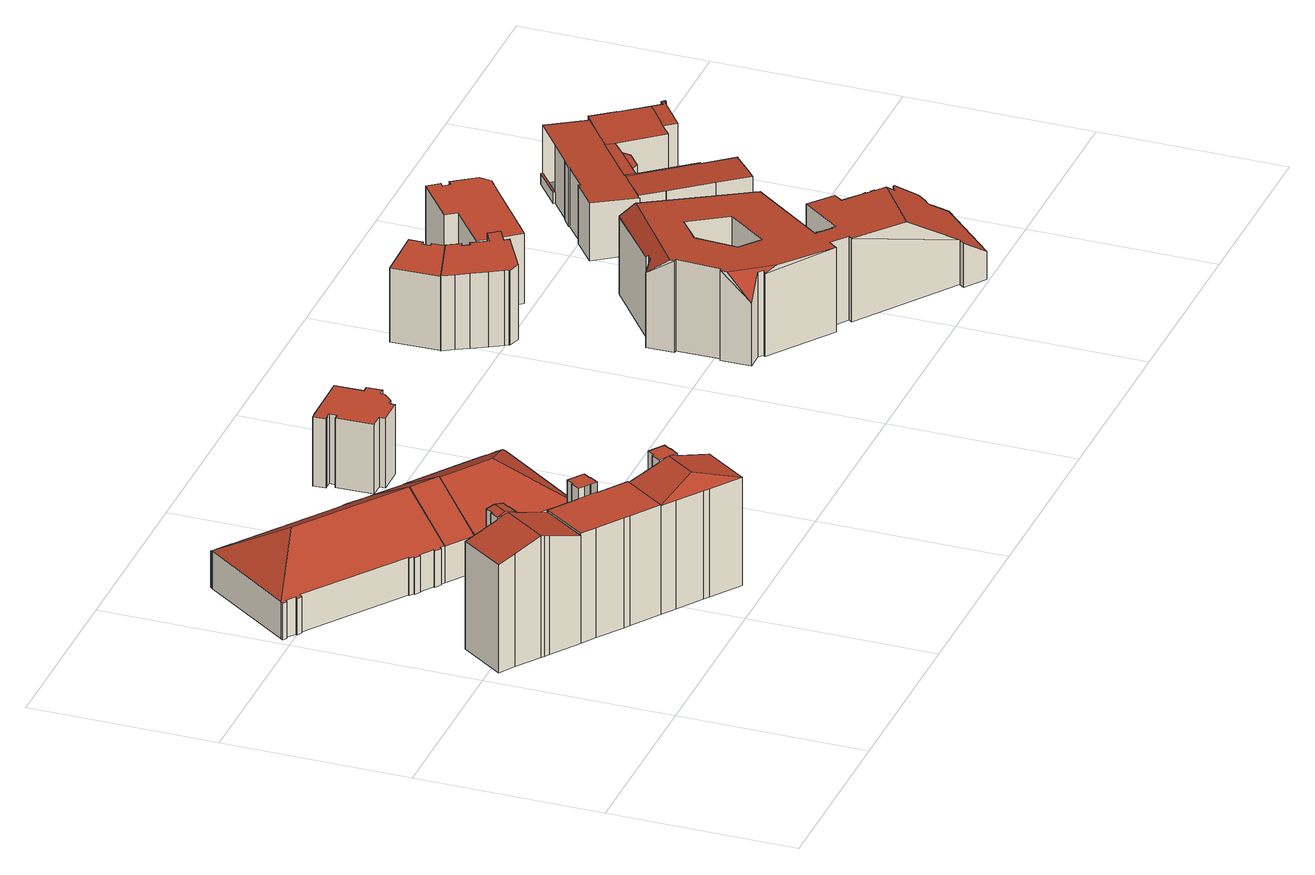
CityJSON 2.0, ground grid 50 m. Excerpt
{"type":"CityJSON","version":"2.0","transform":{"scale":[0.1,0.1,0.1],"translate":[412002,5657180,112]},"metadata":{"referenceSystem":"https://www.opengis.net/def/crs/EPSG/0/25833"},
"CityObjects":{
"building1":{"type":"Building","attributes":{"Gemeindeschluessel":14612000,"Geometrietyp2DReferenz":"3000","function":"31001_9998","roofType":"9999"},"children":["building1-1","building1-2"]},
"building1-1":{"type":"BuildingPart","attributes":{"Dachtyp_tdc":"tdcGableRoof","Dachneigung":16.78,"QualitaetDacherkennung":15,"Geometrietyp2DReferenz":"3000","measuredHeight":34.17,"roofType":"3100"},"parents":["building1"],"geometry":[{"type":"MultiSurface","lod":"2","boundaries":[[[0,1,2,3]],[[1,4,5,2]],[[4,6,7,5]],[[6,8,9,7]],[[8,10,11,9]],[[10,12,13,11]],[[12,14,15,13]],[[14,16,17,15]],[[18,0,3,19]],[[20,21,22,16,14,12,10,8]],[[8,6,4,1,0,18,23,24,20]],[[3,2,5,7,9,11,13,15,17,25,26,27,19]]],"semantics":{"surfaces":[{"type":"WallSurface"},{"type":"RoofSurface"},{"type":"GroundSurface"}],"values":[0,0,0,0,0,0,0,0,0,1,1,2]}}]},
"building1-2":{"type":"BuildingPart","attributes":{"Dachtyp_tdc":"tdcHipAndGableRoof","Dachneigung":12.76,"QualitaetDacherkennung":24,"Geometrietyp2DReferenz":"3000","measuredHeight":34.29,"roofType":"5000"},"parents":["building1"],"geometry":[{"type":"MultiSurface","lod":"2","boundaries":[[[28,29,30,17]],[[29,31,32,30]],[[31,33,34,32]],[[33,35,36,34]],[[35,37,38,36]],[[37,39,40,38]],[[39,41,42,40]],[[41,43,44,42]],[[43,45,19,44]],[[45,18,19]],[[28,17,16]],[[46,21,47,24,48,49]],[[48,45,43,41,39,37,49]],[[37,35,33,31,29,28,46,49]],[[30,32,34,36,38,40,42,44,19,27,26,25,17]]],"semantics":{"surfaces":[{"type":"WallSurface"},{"type":"RoofSurface"},{"type":"GroundSurface"}],"values":[0,0,0,0,0,0,0,0,0,0,0,1,1,1,2]}}]},
"building2":{"type":"Building","attributes":{"Gemeindeschluessel":14612000,"Geometrietyp2DReferenz":"3000","function":"31001_9998","roofType":"9999"},"children":["building2-1","building2-2"]},
"building2-1":{"type":"BuildingPart","attributes":{"Dachtyp_tdc":"tdcPolyFlatRoof","Dachneigung":0,"QualitaetDacherkennung":56,"Geometrietyp2DReferenz":"3000","measuredHeight":30.92,"roofType":"1000"},"parents":["building2"],"geometry":[{"type":"MultiSurface","lod":"2","boundaries":[[[50,51,52,3]],[[53,54,55,56]],[[54,57,58,55]],[[57,59,60,58]],[[59,61,62,60]],[[61,63,64,62]],[[63,65,66,64]],[[65,67,2,66]],[[67,50,3,2]],[[67,65,63,61,59,57,54,53,51,50]],[[3,52,56,55,58,60,62,64,66,2]]],"semantics":{"surfaces":[{"type":"WallSurface"},{"type":"RoofSurface"},{"type":"GroundSurface"}],"values":[0,0,0,0,0,0,0,0,0,1,2]}}]},
"building2-2":{"type":"BuildingPart","attributes":{"Dachtyp_tdc":"tdcPolyFlatRoof","Dachneigung":0,"QualitaetDacherkennung":27,"Geometrietyp2DReferenz":"3000","measuredHeight":33.86,"roofType":"1000"},"parents":["building2"],"geometry":[{"type":"MultiSurface","lod":"2","boundaries":[[[68,69,70,52,51]],[[69,71,72,70]],[[71,73,74,72]],[[73,75,76,74]],[[75,77,78,76]],[[77,79,80,78]],[[79,81,82,80]],[[81,83,53,56,82]],[[83,81,79,77,75,73,71,69,68]],[[52,70,72,74,76,78,80,82,56]]],"semantics":{"surfaces":[{"type":"WallSurface"},{"type":"RoofSurface"},{"type":"GroundSurface"}],"values":[0,0,0,0,0,0,0,0,1,2]}}]},
"building3":{"type":"Building","attributes":{"name":"Neustädter Markthalle","Gemeindeschluessel":14612000,"Dachtyp_tdc":"tdcHipAndGableRoof","Dachneigung":31.76,"QualitaetDacherkennung":43,"Geometrietyp2DReferenz":"3000","measuredHeight":19.75,"function":"31001_2052","roofType":"5000"},"geometry":[{"type":"Solid","lod":"2","boundaries":[[[[84,85,86,87]],[[85,88,89,86]],[[88,90,91,89]],[[90,92,93,91]],[[92,94,95,93]],[[94,96,97,95]],[[96,98,99,97]],[[98,100,101,99]],[[100,102,103,101]],[[102,104,105,103]],[[104,106,107,105]],[[106,108,109,107]],[[108,110,111,109]],[[110,112,113,111]],[[112,114,115,113]],[[114,116,117,115]],[[116,118,119,117]],[[118,120,121,119]],[[120,122,123,121]],[[122,124,125,123]],[[124,126,127,125]],[[126,128,129,127]],[[128,130,131,129]],[[130,132,133,131]],[[132,134,135,133]],[[134,136,137,135]],[[136,138,139,137]],[[138,140,141,139]],[[140,142,143,141]],[[142,144,145,143]],[[144,146,147,145]],[[146,148,149,147]],[[148,150,151,149]],[[150,152,153,151]],[[152,154,155,153]],[[154,156,157,155]],[[156,158,159,157]],[[158,160,161,159]],[[160,162,163,161]],[[162,164,165,163]],[[164,84,87,165]],[[160,158,156,154,166]],[[154,152,150,148,146,144,142,140,138,136,134,132,130,128,126,124,122,120,118,116,166]],[[116,114,112,110,108,106,104,102,100,98,96,94,92,90,88,85,84,164,162,160,166]],[[87,86,89,91,93,95,97,99,101,103,105,107,109,111,113,115,117,119,121,123,125,127,129,131,133,135,137,139,141,143,145,147,149,151,153,155,157,159,161,163,165]]]],"semantics":{"surfaces":[{"type":"WallSurface"},{"type":"RoofSurface"},{"type":"GroundSurface"}],"values":[[0,0,0,0,0,0,0,0,0,0,0,0,0,0,0,0,0,0,0,0,0,0,0,0,0,0,0,0,0,0,0,0,0,0,0,0,0,0,0,0,0,1,1,1,2]]}}]},
"building4":{"type":"Building","attributes":{"Gemeindeschluessel":14612000,"Geometrietyp2DReferenz":"3000","function":"31001_9998","roofType":"9999"},"children":["building4-1","building4-2"]},
"building4-1":{"type":"BuildingPart","attributes":{"Dachtyp_tdc":"tdcHipAndGableRoof","Dachneigung":15.24,"QualitaetDacherkennung":16,"Geometrietyp2DReferenz":"3000","measuredHeight":33.96,"roofType":"5000"},"parents":["building4"],"geometry":[{"type":"MultiSurface","lod":"2","boundaries":[[[167,168,169,170]],[[168,171,172,169]],[[171,173,174,172]],[[173,175,176,174]],[[175,177,178,176]],[[177,179,60,178]],[[179,180,58,60]],[[180,181,182,58]],[[179,177,175,173,171,183]],[[171,168,167,184,185,183]],[[185,186,181,180,179,183]],[[187,170,169,172,174,176,178,60,58,182]]],"semantics":{"surfaces":[{"type":"WallSurface"},{"type":"RoofSurface"},{"type":"GroundSurface"}],"values":[0,0,0,0,0,0,0,0,1,1,1,2]}}]},
"building4-2":{"type":"BuildingPart","attributes":{"Dachtyp_tdc":"tdcPolyFlatRoof","Dachneigung":0,"QualitaetDacherkennung":27,"Geometrietyp2DReferenz":"3000","measuredHeight":33.86,"roofType":"1000"},"parents":["building4"],"geometry":[{"type":"MultiSurface","lod":"2","boundaries":[[[188,189,190,182,181]],[[189,191,192,190]],[[191,193,194,192]],[[193,195,196,194]],[[195,197,198,196]],[[197,199,200,198]],[[199,201,202,200]],[[201,203,167,170,202]],[[203,201,199,197,195,193,191,189,188,186,204,184]],[[182,190,192,194,196,198,200,202,170,187]]],"semantics":{"surfaces":[{"type":"WallSurface"},{"type":"RoofSurface"},{"type":"GroundSurface"}],"values":[0,0,0,0,0,0,0,0,1,2]}}]},
"building5":{"type":"Building","attributes":{"name":"Neustädter Markthalle","Dachtyp_tdc":"tdcGableRoof","Gemeindeschluessel":14612000,"Dachneigung":32.12,"QualitaetDacherkennung":50,"Geometrietyp2DReferenz":"3000","measuredHeight":19.8,"function":"31001_2052","roofType":"3100"},"geometry":[{"type":"Solid","lod":"2","boundaries":[[[[205,206,119,207]],[[206,114,115,119]],[[114,208,209,115]],[[208,205,207,209]],[[114,206,210]],[[205,208,211]],[[206,205,211,210]],[[208,114,210,211]],[[207,119,115,209]]]],"semantics":{"surfaces":[{"type":"WallSurface"},{"type":"RoofSurface"},{"type":"GroundSurface"}],"values":[[0,0,0,0,0,0,1,1,2]]}}]},
"building6":{"type":"Building","attributes":{"name":"Neustädter Markthalle","Dachtyp_tdc":"tdcFreeFormRoof","Gemeindeschluessel":14612000,"Dachneigung":30.85,"QualitaetDacherkennung":41,"Geometrietyp2DReferenz":"3000","measuredHeight":19.54,"function":"31001_2052","roofType":"5000"},"geometry":[{"type":"Solid","lod":"2","boundaries":[[[[212,213,214,215]],[[213,216,217,214]],[[216,218,219,217]],[[218,220,221,219]],[[220,222,223,221]],[[222,224,225,223]],[[224,226,227,225]],[[226,228,229,227]],[[228,230,231,229]],[[230,232,233,231]],[[232,234,235,233]],[[234,236,237,235]],[[236,238,239,237]],[[238,240,241,239]],[[240,242,243,241]],[[242,244,245,243]],[[244,246,247,245]],[[246,248,249,247]],[[248,250,207,249]],[[250,251,209,207]],[[251,252,253,209]],[[252,254,255,253]],[[254,256,257,255]],[[256,212,215,257]],[[224,258,259,230,228,226]],[[212,256,254,252,251,260,259,258,222,220,218,216,213]],[[244,242,240,238,236,234,232,230,259,260,250,248,246]],[[251,250,260]],[[224,222,258]],[[215,214,217,219,221,223,225,227,229,231,233,235,237,239,241,243,245,247,249,207,209,253,255,257]]]],"semantics":{"surfaces":[{"type":"WallSurface"},{"type":"RoofSurface"},{"type":"GroundSurface"}],"values":[[0,0,0,0,0,0,0,0,0,0,0,0,0,0,0,0,0,0,0,0,0,0,0,0,1,1,1,0,0,2]]}}]},
"building7":{"type":"Building","attributes":{"Dachtyp_tdc":"tdcPolyFlatRoof","Gemeindeschluessel":14612000,"Dachneigung":0,"QualitaetDacherkennung":41,"Geometrietyp2DReferenz":"3000","measuredHeight":19.56,"function":"31001_9998","roofType":"1000"},"geometry":[{"type":"Solid","lod":"2","boundaries":[[[[261,262,263,264]],[[262,265,266,263]],[[265,267,268,266]],[[267,269,270,268]],[[269,271,272,270]],[[271,273,274,272]],[[273,275,276,274]],[[275,277,278,276]],[[277,279,280,278]],[[279,281,282,280]],[[281,283,284,282]],[[283,285,286,284]],[[285,287,288,286]],[[287,289,290,288]],[[289,291,292,290]],[[291,293,294,292]],[[293,295,296,294]],[[295,297,298,296]],[[297,299,300,298]],[[299,261,264,300]],[[299,297,295,293,291,289,287,285,283,281,279,277,275,273,271,269,267,265,262,261]],[[264,263,266,268,270,272,274,276,278,280,282,284,286,288,290,292,294,296,298,300]]]],"semantics":{"surfaces":[{"type":"WallSurface"},{"type":"RoofSurface"},{"type":"GroundSurface"}],"values":[[0,0,0,0,0,0,0,0,0,0,0,0,0,0,0,0,0,0,0,0,1,2]]}}]},
"building8":{"type":"Building","attributes":{"Dachtyp_tdc":"tdcPolyFlatRoof","Gemeindeschluessel":14612000,"Dachneigung":0,"QualitaetDacherkennung":38,"Geometrietyp2DReferenz":"3000","measuredHeight":20.84,"function":"31001_9998","roofType":"1000"},"geometry":[{"type":"Solid","lod":"2","boundaries":[[[[301,302,303,304]],[[302,305,306,303]],[[305,307,308,306]],[[307,309,310,308]],[[307,305,302,301,311,312,313,309]],[[310,314,315,316,304,303,306,308]],[[309,313,314,310]],[[313,312,315,314]],[[312,311,316,315]],[[311,301,304,316]]]],"semantics":{"surfaces":[{"type":"WallSurface"},{"type":"RoofSurface"},{"type":"GroundSurface"}],"values":[[0,0,0,0,1,2,0,0,0,0]]}}]},
"building9":{"type":"Building","attributes":{"Dachtyp_tdc":"tdcPolyFlatRoof","Gemeindeschluessel":14612000,"Dachneigung":0,"QualitaetDacherkennung":39,"Geometrietyp2DReferenz":"3000","measuredHeight":21.06,"function":"31001_9998","roofType":"1000"},"geometry":[{"type":"Solid","lod":"2","boundaries":[[[[317,318,319,320]],[[318,321,322,319]],[[321,323,324,322]],[[323,325,326,324]],[[325,327,328,326]],[[327,329,330,328]],[[329,331,332,330]],[[333,317,320,334]],[[331,335,336,332]],[[335,337,338,336]],[[337,339,340,338]],[[339,341,342,340]],[[341,343,344,342]],[[343,345,346,344]],[[345,347,348,346]],[[347,349,350,348]],[[349,351,352,350]],[[349,347,345,343,341,339,337,335,331,329,327,325,323,321,318,317,333,353,354,355,356,351]],[[352,357,358,359,360,334,320,319,322,324,326,328,330,332,336,338,340,342,344,346,348,350]],[[351,356,357,352]],[[356,355,358,357]],[[355,354,359,358]],[[354,353,360,359]],[[353,333,334,360]]]],"semantics":{"surfaces":[{"type":"WallSurface"},{"type":"RoofSurface"},{"type":"GroundSurface"}],"values":[[0,0,0,0,0,0,0,0,0,0,0,0,0,0,0,0,0,1,2,0,0,0,0,0]]}}]},
"building10":{"type":"Building","attributes":{"name":"Sächsisches Staatsarchiv - Hauptstaatsarchiv Dresden","Dachtyp_tdc":"tdcFreeFormRoof","Gemeindeschluessel":14612000,"Dachneigung":2.83,"QualitaetDacherkennung":7,"Geometrietyp2DReferenz":"3000","measuredHeight":25.89,"function":"31001_3010","roofType":"5000"},"geometry":[{"type":"MultiSurface","lod":"2","boundaries":[[[361,362,363,364]],[[362,365,366,363]],[[365,367,368,366]],[[367,369,370,368]],[[369,371,372,370]],[[371,373,374,372]],[[373,375,376,374]],[[375,377,378,376]],[[377,379,380,378]],[[379,381,382,380]],[[381,383,384,382]],[[383,385,386,384]],[[385,387,388,386]],[[387,389,390,388]],[[389,391,392,390]],[[391,393,394,392]],[[393,395,396,394]],[[395,397,398,396]],[[397,399,400,398]],[[399,401,402,400]],[[401,403,404,402]],[[403,405,406,404]],[[405,407,408,406]],[[407,409,410,408]],[[409,411,412,410]],[[411,413,414,412]],[[413,415,416,414]],[[415,417,418,416]],[[417,419,420,418]],[[419,421,422,420]],[[421,423,424,422]],[[423,425,426,424]],[[425,427,428,426]],[[427,429,430,428]],[[429,431,432,430]],[[431,433,434,432]],[[433,435,436,434]],[[435,437,438,436]],[[437,439,440,438]],[[439,441,442,440]],[[441,443,444,442]],[[443,445,446,444]],[[445,447,448,446]],[[447,449,450,448]],[[449,451,452,450]],[[451,453,454,452]],[[453,455,456,454]],[[455,457,458,456]],[[457,459,460,458]],[[459,461,462,460]],[[461,463,464,462]],[[463,465,466,464]],[[465,467,468,466]],[[467,469,470,468]],[[469,471,472,470]],[[471,473,474,472]],[[473,475,476,474]],[[475,477,478,476]],[[477,479,480,478]],[[479,481,482,480]],[[481,483,484,482]],[[483,485,486,484]],[[485,487,488,486]],[[487,489,490,488]],[[489,491,492,490]],[[491,493,494,492]],[[493,495,496,494]],[[495,497,498,496]],[[497,499,500,498]],[[499,501,502,500]],[[501,503,504,502]],[[503,505,506,504]],[[505,507,508,506]],[[507,509,510,508]],[[509,511,512,510]],[[513,514,515,516]],[[514,517,518,515]],[[517,519,520,518]],[[519,521,522,520]],[[521,513,516,522]],[[523,524,525,526]],[[524,527,528,525]],[[527,529,530,528]],[[529,531,532,530]],[[531,533,534,532]],[[533,535,536,534]],[[535,537,538,536]],[[537,539,540,538]],[[539,361,364,540]],[[541,535,533,531,529,542,543]],[[543,544,362,361,539,537,541]],[[545,469,467,465,463,461,459,457,455,453,451,449,447,445,443,441,439,437,435,433,431,429,427,425,546]],[[547,548,493,491,489,487,485,483,481,479,477,475,473,471,545,546,423,421,419,417,415,413,411,409,407,405,403]],[[549,509,507,505,503,550]],[[523,513,521,519,517,514,513,523,511,549,550,501,499,497,495,548,547,401,399,397,395,393,391,389,387,385,383,381,379,377,375,373,371,369,367,365,544,543,542,527,524]],[[425,423,546]],[[471,469,545]],[[511,509,549]],[[529,527,542]],[[403,401,547]],[[537,535,541]],[[495,493,548]],[[503,501,550]],[[365,362,544]],[[364,363,366,368,370,372,374,376,378,380,382,384,386,388,390,392,394,396,398,400,402,404,406,408,410,412,414,416,418,420,422,424,426,428,430,432,434,436,438,440,442,444,446,448,450,452,454,456,458,460,462,464,466,468,470,472,474,476,478,480,482,484,486,488,490,492,494,496,498,500,502,504,506,508,510,512,526,516,515,518,520,522,516,526,525,528,530,532,534,536,538,540]]],"semantics":{"surfaces":[{"type":"WallSurface"},{"type":"RoofSurface"},{"type":"GroundSurface"}],"values":[0,0,0,0,0,0,0,0,0,0,0,0,0,0,0,0,0,0,0,0,0,0,0,0,0,0,0,0,0,0,0,0,0,0,0,0,0,0,0,0,0,0,0,0,0,0,0,0,0,0,0,0,0,0,0,0,0,0,0,0,0,0,0,0,0,0,0,0,0,0,0,0,0,0,0,0,0,0,0,0,0,0,0,0,0,0,0,0,0,1,1,1,1,1,1,0,0,0,0,0,0,0,0,0,2]}}]},
"building11":{"type":"Building","attributes":{"Dachtyp_tdc":"tdcPolyFlatRoof","Gemeindeschluessel":14612000,"Dachneigung":0,"QualitaetDacherkennung":44,"Geometrietyp2DReferenz":"3000","measuredHeight":19.73,"function":"31001_9998","roofType":"1000"},"geometry":[{"type":"Solid","lod":"2","boundaries":[[[[551,552,553,554]],[[551,555,556,557,558,559,560,561,562,563,564,565,566,567,568,569,570,571,552]],[[553,572,573,574,575,576,577,578,579,580,581,582,583,584,585,586,587,588,554]],[[552,571,572,553]],[[571,570,573,572]],[[570,569,574,573]],[[569,568,575,574]],[[568,567,576,575]],[[567,566,577,576]],[[566,565,578,577]],[[565,564,579,578]],[[564,563,580,579]],[[563,562,581,580]],[[562,561,582,581]],[[561,560,583,582]],[[560,559,584,583]],[[559,558,585,584]],[[558,557,586,585]],[[557,556,587,586]],[[556,555,588,587]],[[555,551,554,588]]]],"semantics":{"surfaces":[{"type":"WallSurface"},{"type":"RoofSurface"},{"type":"GroundSurface"}],"values":[[0,1,2,0,0,0,0,0,0,0,0,0,0,0,0,0,0,0,0,0,0]]}}]},
"building12":{"type":"Building","attributes":{"Dachtyp_tdc":"tdcPolyFlatRoof","Gemeindeschluessel":14612000,"Dachneigung":38.97,"QualitaetDacherkennung":53,"Geometrietyp2DReferenz":"3000","measuredHeight":3.6,"function":"31001_9998","roofType":"2100"},"geometry":[{"type":"Solid","lod":"2","boundaries":[[[[589,590,591,592]],[[590,593,594,591]],[[593,595,596,594]],[[595,589,592,596]],[[595,593,590,589]],[[592,591,594,596]]]],"semantics":{"surfaces":[{"type":"WallSurface"},{"type":"RoofSurface"},{"type":"GroundSurface"}],"values":[[0,0,0,0,1,2]]}}]},
"building13":{"type":"Building","attributes":{"Gemeindeschluessel":14612000,"Geometrietyp2DReferenz":"3000","function":"31001_9998","roofType":"9999"},"children":["building13-1","building13-2","building13-3","building13-4","building13-5","building13-6","building13-7","building13-8"]},
"building13-1":{"type":"BuildingPart","attributes":{"Dachtyp_tdc":"tdcPolyFlatRoof","Dachneigung":3.73,"QualitaetDacherkennung":56,"Geometrietyp2DReferenz":"3000","measuredHeight":16.34,"roofType":"2100"},"parents":["building13"],"geometry":[{"type":"MultiSurface","lod":"2","boundaries":[[[597,598,599,600]],[[597,601,602,598]],[[601,603,604,602]],[[603,605,606,604]],[[605,607,608,606]],[[607,609,610,608]],[[609,611,612,610]],[[611,613,614,615,612]],[[613,611,609,607,605,603,601,597,600,616,617]],[[618,599,598,602,604,606,608,610,612,615]]],"semantics":{"surfaces":[{"type":"WallSurface"},{"type":"RoofSurface"},{"type":"GroundSurface"}],"values":[0,0,0,0,0,0,0,0,1,2]}}]},
"building13-2":{"type":"BuildingPart","attributes":{"Dachtyp_tdc":"tdcPolyFlatRoof","Dachneigung":3.54,"QualitaetDacherkennung":60,"Geometrietyp2DReferenz":"3000","measuredHeight":15.73,"roofType":"2100"},"parents":["building13"],"geometry":[{"type":"MultiSurface","lod":"2","boundaries":[[[619,620,621,622,623]],[[624,625,626,627,628]],[[624,620,619,629,630,631,625]],[[626,632,633,623,622,627]]],"semantics":{"surfaces":[{"type":"WallSurface"},{"type":"RoofSurface"},{"type":"GroundSurface"}],"values":[0,0,1,2]}}]},
"building13-3":{"type":"BuildingPart","attributes":{"Dachtyp_tdc":"tdcPolyFlatRoof","Dachneigung":0,"QualitaetDacherkennung":43,"Geometrietyp2DReferenz":"3000","measuredHeight":15.58,"roofType":"1000"},"parents":["building13"],"geometry":[{"type":"MultiSurface","lod":"2","boundaries":[[[634,600,599,635]],[[634,635,626,625]],[[625,631,636,616,600,634]],[[635,599,618,632,626]]],"semantics":{"surfaces":[{"type":"WallSurface"},{"type":"RoofSurface"},{"type":"GroundSurface"}],"values":[0,0,1,2]}}]},
"building13-4":{"type":"BuildingPart","attributes":{"Dachtyp_tdc":"tdcPolyFlatRoof","Dachneigung":2.95,"QualitaetDacherkennung":74,"Geometrietyp2DReferenz":"3000","measuredHeight":16.4,"roofType":"2100"},"parents":["building13"],"geometry":[{"type":"MultiSurface","lod":"2","boundaries":[[[633,632,618,615,637,638,639,640,641,642,643,644,645,646,647,648]],[[614,649,637,615]],[[649,650,638,637]],[[650,651,639,638]],[[651,652,640,639]],[[652,653,641,640]],[[653,654,642,641]],[[654,655,643,642]],[[655,656,644,643]],[[656,657,645,644]],[[657,658,659,646,645]],[[660,661,648,647,662]],[[661,660,658,657,656,655,654,653,652,651,650,649,614,617,663,630,629,664]]],"semantics":{"surfaces":[{"type":"GroundSurface"},{"type":"WallSurface"},{"type":"RoofSurface"}],"values":[0,1,1,1,1,1,1,1,1,1,1,1,2]}}]},
"building13-5":{"type":"BuildingPart","attributes":{"Dachtyp_tdc":"tdcPolyFlatRoof","Dachneigung":3.72,"QualitaetDacherkennung":80,"Geometrietyp2DReferenz":"3000","measuredHeight":16.41,"roofType":"2100"},"parents":["building13"],"geometry":[{"type":"MultiSurface","lod":"2","boundaries":[[[665,648,661]],[[665,666,667,648]],[[666,668,669,667]],[[668,670,671,669]],[[670,672,673,671]],[[674,675,676,677]],[[674,619,623,675]],[[678,619,674,677,679,672,670,668,666,665,664]],[[648,667,669,671,673,676,675,623,633]]],"semantics":{"surfaces":[{"type":"WallSurface"},{"type":"RoofSurface"},{"type":"GroundSurface"}],"values":[0,0,0,0,0,0,0,1,2]}}]},
"building13-6":{"type":"BuildingPart","attributes":{"Dachtyp_tdc":"tdcPolyFlatRoof","Dachneigung":0,"QualitaetDacherkennung":0,"Geometrietyp2DReferenz":"3000","measuredHeight":3,"roofType":"9999"},"parents":["building13"],"geometry":[{"type":"MultiSurface","lod":"2","boundaries":[[[662,680,681,659]],[[659,681,682,646]],[[681,680,683,682]],[[680,662,647,683]],[[646,682,683,647]],[[646,647,662,659]]],"semantics":{"surfaces":[{"type":"RoofSurface"},{"type":"WallSurface"},{"type":"GroundSurface"},{"type":"ClosureSurface","isClosure":"1","QuelleClosure":"LoD1Solid"}],"values":[0,1,1,1,2,3]}}]},
"building13-7":{"type":"BuildingPart","attributes":{"Dachtyp_tdc":"tdcPolyFlatRoof","Dachneigung":3.83,"QualitaetDacherkennung":56,"Geometrietyp2DReferenz":"3000","measuredHeight":16.48,"roofType":"2100"},"parents":["building13"],"geometry":[{"type":"MultiSurface","lod":"2","boundaries":[[[684,685,673,672]],[[684,686,687,685]],[[686,688,689,687]],[[688,690,691,689]],[[690,692,693,691]],[[692,694,695,693]],[[694,696,697,695]],[[696,677,676,697]],[[677,696,694,692,690,688,686,684,672,679]],[[673,685,687,689,691,693,695,697,676]]],"semantics":{"surfaces":[{"type":"WallSurface"},{"type":"RoofSurface"},{"type":"GroundSurface"}],"values":[0,0,0,0,0,0,0,0,1,2]}}]},
"building13-8":{"type":"BuildingPart","attributes":{"Dachtyp_tdc":"tdcPolyFlatRoof","Dachneigung":0,"QualitaetDacherkennung":27,"Geometrietyp2DReferenz":"3000","measuredHeight":14.6,"roofType":"1000"},"parents":["building13"],"geometry":[{"type":"MultiSurface","lod":"2","boundaries":[[[698,628,627,699]],[[621,700,701,622]],[[700,702,703,701]],[[702,704,705,703]],[[704,698,699,705]],[[704,702,700,621,628,698]],[[699,627,622,701,703,705]]],"semantics":{"surfaces":[{"type":"WallSurface"},{"type":"RoofSurface"},{"type":"GroundSurface"}],"values":[0,0,0,0,0,1,2]}}]}
},
"vertices":[
[313,445,325],[233,330,325],[233,330,21],[313,445,21],[157,383,355],[157,383,21],[145,391,360],[145,391,21],[137,397,363],[137,397,21],[73,441,339],[73,441,21],[32,469,324],[32,469,21],[112,585,324],[112,585,21],[190,530,353],[190,530,21],[236,498,355],[236,498,21],[217,512,363],[207,519,359],[193,529,354],[234,500,356],[228,504,358],[193,529,21],[217,512,21],[234,500,21],
[190,530,359],[205,552,359],[205,552,21],[208,550,359],[208,550,21],[221,570,359],[221,570,21],[224,568,360],[224,568,21],[242,555,364],[242,555,21],[263,541,358],[263,541,21],[249,522,358],[249,522,21],[251,520,357],[251,520,21],[236,498,357],[193,529,359],[217,512,359],[234,500,358],[217,519,364],
[313,445,330],[389,393,330],[389,393,21],[435,361,330],[435,360,330],[435,360,21],[435,361,21],[510,308,330],[510,308,21],[431,194,330],[431,194,21],[355,246,330],[355,246,21],[340,256,330],[340,256,21],[272,304,330],[272,304,21],[233,330,330],
[389,393,359],[404,415,359],[404,415,21],[407,414,359],[407,414,21],[420,432,359],[420,432,21],[422,431,359],[422,431,21],[461,404,359],[461,404,21],[448,385,359],[448,385,21],[450,383,359],[450,383,21],[435,361,359],
[195,1258,123],[219,1241,123],[219,1241,18],[195,1258,18],[222,1245,120],[222,1245,18],[234,1236,120],[234,1236,18],[230,1232,123],[230,1232,18],[489,1047,123],[489,1047,18],[490,1049,122],[490,1049,18],[503,1040,122],[503,1040,18],[505,1043,120],[505,1043,18],[517,1035,120],[517,1035,18],[515,1032,122],[515,1032,18],[547,1008,122],[547,1008,18],[550,1012,119],[550,1012,18],[564,1002,119],[564,1002,18],[562,998,122],[562,998,18],[575,989,122],[575,989,18],[487,866,216],[487,866,18],[399,742,122],[399,742,18],[389,750,122],[389,750,18],[387,747,120],[387,747,18],[371,758,120],[371,758,18],[373,761,122],[373,761,18],[339,785,122],[339,785,18],[337,783,120],[337,783,18],[323,792,120],[323,792,18],[325,795,122],[325,795,18],[314,803,122],[314,803,18],[315,805,124],[315,805,18],[56,991,124],[56,991,18],[53,986,120],[53,986,18],[41,994,120],[41,994,18],[43,998,123],[43,998,18],[20,1015,123],[20,1015,18],[17,1012,120],[17,1012,18],[7,1019,120],[7,1019,18],[9,1023,123],[9,1023,18],[11,1025,123],[11,1025,18],[181,1263,123],[181,1263,18],[183,1266,123],[183,1266,18],[187,1270,120],[187,1270,18],[198,1262,120],[198,1262,18],[204,1068,216],
[631,225,353],[710,170,325],[710,170,21],[631,225,21],[631,56,325],[631,56,21],[551,111,325],[551,111,21],[536,121,326],[536,121,21],[469,168,326],[469,168,21],[431,194,326],[510,308,326],[587,255,352],[587,255,21],[558,160,360],[615,236,359],[612,238,360],[609,240,359],[612,238,21],
[587,255,359],[602,278,359],[602,278,21],[604,276,359],[604,276,21],[617,295,359],[617,295,21],[620,293,359],[620,293,21],[658,267,359],[658,267,21],[645,248,359],[645,248,21],[647,247,359],[647,247,21],[631,225,359],[612,238,359],
[471,691,121],[399,742,121],[471,691,18],[646,938,122],[646,938,18],[487,865,216],[559,814,216],
[847,795,123],[870,779,123],[870,779,18],[847,795,18],[872,782,121],[872,782,18],[883,773,121],[883,773,18],[882,770,123],[882,770,18],[884,768,123],[884,768,18],[882,765,124],[882,765,18],[885,762,121],[885,762,18],[713,522,122],[713,522,18],[708,526,126],[708,526,18],[706,523,124],[706,523,18],[704,524,124],[704,524,18],[702,522,122],[702,522,18],[690,530,122],[690,530,18],[692,533,124],[692,533,18],[669,549,124],[669,549,18],[667,546,122],[667,546,18],[656,554,122],[656,554,18],[658,557,124],[658,557,18],[471,691,124],[646,938,123],[834,805,123],[834,805,18],[835,808,121],[835,808,18],[849,798,121],[849,798,18],[883,767,124],[688,722,214],[559,814,214],
[760,1055,204],[758,1155,204],[758,1155,9],[760,1055,9],[771,1155,204],[771,1155,9],[771,1176,204],[771,1176,9],[758,1176,204],[758,1176,9],[754,1176,204],[754,1176,9],[746,1175,204],[746,1175,9],[745,1209,204],[745,1209,9],[758,1210,204],[758,1210,9],[905,1212,204],[905,1212,9],[906,1134,204],[906,1134,9],[923,1135,204],[923,1135,9],[924,1093,204],[924,1093,9],[907,1092,204],[907,1092,9],[907,1081,204],[907,1081,9],[884,1057,204],[884,1057,9],[869,1056,204],[869,1056,9],[869,1040,204],[869,1040,9],[797,1039,204],[797,1039,9],[796,1055,204],[796,1055,9],
[1597,1175,226],[1452,1134,226],[1452,1134,18],[1597,1175,18],[1448,1265,226],[1448,1265,18],[1594,1269,226],[1594,1269,18],[1595,1231,226],[1595,1231,18],[1596,1209,226],[1585,1209,226],[1584,1231,226],[1584,1231,18],[1585,1209,18],[1596,1209,18],
[1528,998,228],[1510,1031,228],[1510,1031,17],[1528,998,17],[1487,1071,228],[1487,1071,17],[1469,1103,228],[1469,1103,17],[1452,1134,228],[1452,1134,17],[1597,1175,228],[1597,1175,17],[1617,1140,228],[1617,1140,17],[1608,1136,228],[1608,1136,17],[1534,988,228],[1534,988,17],[1618,1118,228],[1618,1118,17],[1627,1123,228],[1627,1123,17],[1652,1080,228],[1652,1080,17],[1685,1098,228],[1685,1098,17],[1706,1071,228],[1706,1071,17],[1668,1050,228],[1668,1050,17],[1676,1037,228],[1676,1037,17],[1643,1018,228],[1643,1018,17],[1611,1000,228],[1611,1000,17],[1535,985,228],[1568,976,228],[1571,978,228],[1579,982,228],[1579,982,17],[1571,978,17],[1568,976,17],[1535,985,17],
[1926,715,234],[2060,542,190],[2060,542,17],[1926,715,17],[1909,331,256],[1909,331,17],[1915,328,256],[1915,328,17],[1917,331,256],[1917,331,17],[1923,326,256],[1923,326,17],[1922,324,256],[1922,324,17],[1952,302,254],[1952,302,17],[1954,304,254],[1954,304,17],[1963,297,253],[1963,297,17],[2038,401,255],[2038,401,17],[2107,352,251],[2107,352,17],[2091,329,251],[2091,329,17],[2142,293,248],[2142,293,17],[2142,294,248],[2142,294,17],[2150,289,248],[2150,289,17],[2149,287,248],[2149,287,17],[2163,277,247],[2163,277,17],[2164,279,247],[2164,279,17],[2172,273,246],[2172,273,17],[2171,271,246],[2171,271,17],[2219,236,227],[2219,236,17],[2223,240,227],[2223,240,17],[2225,241,227],[2225,241,17],[2228,243,227],[2228,243,17],[2230,245,227],[2230,245,17],[2233,246,227],[2233,246,17],[2236,247,226],[2236,247,17],[2239,248,225],[2239,248,17],[2242,248,224],[2242,248,17],[2245,249,223],[2245,249,17],[2248,249,222],[2248,249,17],[2251,249,215],[2251,249,17],[2254,249,206],[2254,249,17],[2257,249,198],[2257,249,17],[2260,248,190],[2260,248,17],[2263,247,183],[2263,247,17],[2266,246,177],[2266,246,17],[2269,245,171],[2269,245,17],[2272,244,166],[2272,244,17],[2276,241,159],[2276,241,17],[2277,240,158],[2277,240,17],[2279,238,155],[2279,238,17],[2282,236,152],[2282,236,17],[2284,234,151],[2284,234,17],[2286,232,150],[2286,232,17],[2287,229,150],[2287,229,17],[2289,226,150],[2289,226,17],[2290,224,152],[2290,224,17],[2292,221,154],[2292,221,17],[2293,218,157],[2293,218,17],[2293,215,160],[2293,215,17],[2294,212,165],[2294,212,17],[2294,209,170],[2294,209,17],[2294,206,175],[2294,206,17],[2294,203,178],[2294,203,17],[2294,200,177],[2294,200,17],[2294,197,175],[2294,197,17],[2293,194,174],[2293,194,17],[2292,191,173],[2292,191,17],[2290,186,171],[2290,186,17],[2281,173,167],[2281,173,17],[2288,167,161],[2288,167,17],[2325,136,130],[2325,136,17],[2229,3,96],[2229,3,17],[2174,43,140],[2174,43,17],[2183,56,143],[2183,56,17],[1924,242,252],[1924,242,17],[1930,251,253],[1930,251,17],[1883,284,255],[1883,284,17],[1866,261,255],[1866,261,17],[1695,383,249],[1695,383,17],[1698,387,257],[1698,387,17],[1686,399,255],[1686,399,17],[1642,398,193],[1642,398,17],[1641,479,270],[1641,479,17],[1768,480,266],[1828,438,263],[1828,438,17],[1768,480,17],[1904,545,265],[1904,545,17],[1830,642,271],[1830,642,17],[1767,593,271],[1767,593,17],[1648,479,270],[1646,596,275],[1646,596,17],[1648,479,17],[1639,596,275],[1639,596,17],[1638,671,226],[1638,671,17],[1674,672,247],[1674,672,17],[1687,682,247],[1687,682,17],[1684,686,242],[1684,686,17],[1857,819,232],[1857,819,17],[1933,720,206],[1933,720,17],[1855,818,238],[1639,610,275],[1868,781,275],[2048,524,260],[2294,204,179],[2249,249,222],[2197,252,245],[2056,147,245],[1642,462,269],[1723,363,263],
[1802,1068,210],[1773,1046,210],[1773,1046,13],[1802,1068,13],[1828,1088,210],[1856,1110,210],[1882,1129,210],[1910,1151,210],[1955,1185,210],[1960,1219,210],[1916,1280,210],[1906,1271,210],[1891,1289,210],[1901,1297,210],[1877,1327,210],[1760,1237,210],[1782,1208,210],[1668,1121,210],[1685,1098,210],[1706,1071,210],[1743,1023,210],[1743,1023,13],[1706,1071,13],[1685,1098,13],[1668,1121,13],[1782,1208,13],[1760,1237,13],[1877,1327,13],[1901,1297,13],[1891,1289,13],[1906,1271,13],[1916,1280,13],[1960,1219,13],[1955,1185,13],[1910,1151,13],[1882,1129,13],[1856,1110,13],[1828,1088,13],
[2267,467,54],[2282,448,35],[2282,448,18],[2267,467,18],[2242,417,35],[2242,417,18],[2227,436,54],[2227,436,18],
[2337,688,166],[2337,688,10],[2278,761,10],[2278,761,166],[2279,639,171],[2279,639,10],[2249,616,174],[2249,616,10],[2191,691,174],[2191,691,10],[2191,690,174],[2191,690,10],[2112,790,174],[2112,790,10],[2111,790,174],[2111,790,10],[2068,845,174],[2068,845,168],[2068,845,10],[2156,912,166],[2138,898,168],[2156,912,10],
[2298,989,166],[2274,969,166],[2274,969,156],[2274,969,10],[2298,989,10],[2208,916,166],[2179,893,166],[2179,893,10],[2208,916,10],[2208,916,156],[2281,1010,168],[2160,916,168],[2176,897,166],[2160,916,10],[2281,1010,10],
[2282,764,166],[2282,764,10],[2160,916,166],
[2068,844,10],[2067,842,10],[1994,945,10],[2065,1000,10],[2068,995,10],[2136,1048,10],[2135,1050,10],[2163,1071,10],[2165,1070,10],[2229,1119,10],[2308,1180,10],[2380,1086,10],[2068,844,168],[2067,842,168],[1994,945,174],[2065,1000,174],[2068,995,174],[2136,1048,174],[2135,1050,174],[2163,1071,174],[2165,1070,174],[2229,1119,174],[2229,1119,40],[2308,1180,174],[2380,1086,168],[2308,1180,40],[2156,912,168],[2306,1029,168],
[2380,1086,174],[2386,1091,175],[2386,1091,10],[2431,1034,174],[2431,1034,10],[2430,1034,174],[2430,1034,10],[2484,964,174],[2484,964,10],[2384,883,166],[2384,883,10],[2414,908,10],[2414,908,168],[2281,1010,166],[2439,928,171],
[2304,1184,40],[2226,1124,40],[2226,1124,10],[2304,1184,10],
[2503,940,174],[2503,940,10],[2513,948,175],[2513,948,10],[2519,940,175],[2519,940,10],[2516,937,175],[2516,937,10],[2514,940,175],[2514,940,10],[2507,934,174],[2507,934,10],[2438,878,168],[2438,878,10],
[2210,913,156],[2210,913,10],[2279,964,156],[2279,964,10],[2274,940,156],[2274,940,10],[2235,910,156],[2235,910,10]
]}
